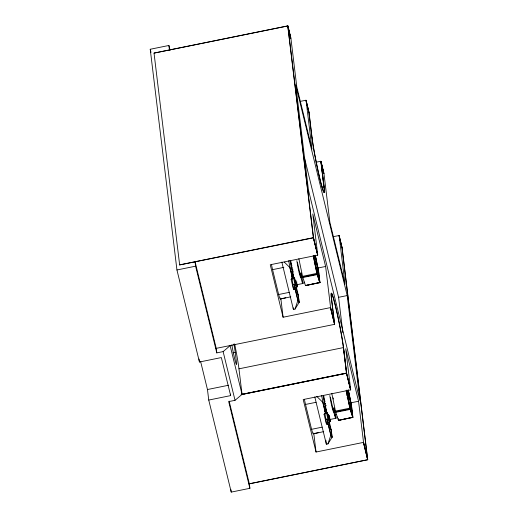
<?xml version="1.0" encoding="UTF-8"?>
<svg xmlns="http://www.w3.org/2000/svg" width="518" height="518" viewBox="0 0 518 518"><rect width="100%" height="100%" fill="white"/><g stroke="black" fill="none" stroke-linecap="round" stroke-linejoin="round"><path stroke-width="0.78" d="M305.536 285.56L319.859 282.414L318.421 270.687L315.229 255.264M352.823 417.443L338.474 420.402L352.803 417.21L351.372 405.523L348.174 390.06M281.844 262.108L293.408 309.421L295.014 309.097L297.967 300.2L295.519 290.184L294.936 285.373A7.802 0.44 78.5 0 0 292.877 274.702A7.802 0.44 78.5 0 0 291.899 272.941A1.735 1.418 -6.9 0 1 291.427 274.242M314.789 396.898L326.353 444.217L327.959 443.887L330.911 434.997L328.464 424.98L327.881 420.163A7.802 0.44 78.5 0 0 325.822 409.498A7.802 0.44 78.5 0 0 324.844 407.737A1.735 1.418 -6.9 0 1 324.43 408.98M297.662 294.813L296.089 287.885M330.601 429.61L329.034 422.682M294.71 289.51L294.205 284.492M327.654 424.307L327.143 419.289M313.61 257.375L314.51 255.4M295.014 309.097L299.177 302.376L298.31 295.202L296.672 288.487A7.802 0.44 78.5 0 1 294.613 277.816M346.853 391.511L347.455 390.196M327.959 443.887L332.122 437.173L331.255 429.998L329.616 423.277A7.802 0.44 78.5 0 1 327.609 413.034M296.043 287.561A1.573 0.9 -13.7 0 0 297.112 286.454L296.943 283.903M299.067 302.629L298.31 295.202A1.735 0.991 -13.7 0 0 297.461 294.535M328.535 414.374L330.18 421.089A1.735 0.991 -13.7 0 1 329.163 422.248A1.573 0.9 -13.7 0 0 330.057 421.244L329.888 418.699M332.012 437.419L331.255 429.998A1.735 0.991 -13.7 0 0 330.257 429.305M296.736 287.179L295.182 280.38M329.681 421.976L328.121 415.171M317.139 274.074L319.833 282.66L317.269 274.566M350.058 408.883L346.141 390.566M297.856 300.446L295.377 290.307A1.573 1.289 -6.9 0 0 293.525 289.361L291.103 279.442A1.573 1.289 -6.9 0 0 292.34 277.875L291.899 272.941M295.377 290.307L295.519 290.184A1.735 1.418 -6.9 0 0 293.486 289.148L292.903 284.337A6.067 0.343 78.5 0 0 291.893 278.645M216.796 352.887L216.265 348.478L195.072 261.771L195.603 266.181L216.796 352.887L223.122 351.599L230.141 345.655L242.048 394.373L235.03 400.317L228.703 401.605L249.896 488.306L231.235 492.1L208.741 400.058L207.465 389.536L200.634 361.583M330.801 435.243L328.321 425.103A1.573 1.289 -6.9 0 0 326.469 424.158L324.048 414.238A1.573 1.289 -6.9 0 0 325.285 412.671L324.844 407.737M328.321 425.103L328.464 424.98A1.735 1.418 -6.9 0 0 326.431 423.944L325.848 419.127A6.067 0.343 78.5 0 0 324.838 413.435M314.225 262.464L315.3 261.933L313.798 255.316M346.762 395.15L347.837 394.612L346.736 390.112M347.17 397.261L348.245 396.723L347.837 394.612M285.806 297.772L280.27 298.996L290.812 296.84M318.751 432.569L313.215 433.793L323.756 431.636M208.741 400.058L230.639 395.61L221.341 357.562L199.443 362.017L176.942 269.975L150.233 49.262L168.894 45.467L170.04 50.155M300.401 101.353L305.898 100.239L308.909 112.542L311.998 138.099A30.581 1.716 78.5 0 0 320.066 179.914A30.581 1.716 78.5 0 0 323.905 186.817L322.325 187.14M316.071 162.225L320.817 161.266L323.808 173.504M241.22 394.451L346.445 373.07L343.363 347.604A30.581 1.716 78.5 0 0 335.301 305.788A30.581 1.716 78.5 0 0 331.462 298.886L334.537 324.352L330.439 307.614L283.093 317.236L270.266 264.75L317.612 255.128L313.39 237.859L179.649 264.905L313.351 237.645L317.715 255.076M333.469 236.655L338.966 235.535L342.01 247.967L367.638 459.77L248.957 483.916M176.942 269.975L195.603 266.181M271.542 264.931A21.238 1.191 78.5 0 0 272.565 269.651L283.819 267.366M317.702 268.071L325.615 266.466L312.788 213.979L317.754 255.005L313.532 237.743L287.846 25.945M302.531 276.34L316.861 273.374L317.042 274.164L302.687 277.039L298.854 258.689M305.49 285.573L302.81 277.499L317.171 274.631M297.235 284.641L302.939 283.482M305.458 285.476L319.8 282.563M305.529 285.606L319.871 282.692M272.565 269.651L278.639 294.515L289.148 292.379M342.845 332.614L338.578 297.313L347.209 295.558L295.746 84.984L308.463 190.08L359.926 400.654L347.209 295.558M215.844 348.433L334.537 324.352M232.912 352.823L235.237 352.35A13.002 0.732 78.5 0 0 233.858 344.062M242.048 394.373L238.96 368.822L343.363 347.604M207.465 389.536L228.58 385.243M241.239 394.554L346.464 373.167M241.258 394.671L346.49 373.284L350.556 389.925L303.211 399.546L316.038 452.033L363.383 442.411L367.618 459.738L248.938 483.851M304.487 399.721A21.238 1.191 78.5 0 0 305.51 404.448L316.012 402.311M350.647 402.868L358.56 401.256L345.733 348.769L350.699 389.801L346.633 373.161L343.551 347.701A30.737 1.722 78.5 0 0 335.444 305.672A30.737 1.722 78.5 0 0 331.585 298.731L334.641 324.294M331.798 393.479L335.463 411.085L349.805 408.171M335.463 411.085L335.619 411.791L349.974 408.916L352.771 417.43L349.967 408.119M335.632 411.829L335.768 412.341L350.116 409.421M334.641 415.106L336.065 414.814M330.18 419.438L335.884 418.279M335.768 412.341L338.403 420.273L352.745 417.359M305.51 404.448L311.583 429.312L322.092 427.175M292.1 278.852L291.64 274.016M318.745 273.167L316.543 264.167L315.151 264.135L316.071 267.884M284.356 262.127L290.035 267.735L292.482 277.752A1.735 1.418 -6.9 0 1 291.122 279.48L291.122 279.48M347.688 396.814L349.08 396.846L351.69 407.964L350.297 407.931M348.096 398.925L349.488 398.964M316.751 396.361L322.979 402.531L325.427 412.548A1.735 1.418 -6.9 0 1 324.067 414.277L324.067 414.277M346.471 373.077L350.66 389.873M315.883 267.605L317.12 268.933L319.321 277.939L318.279 276.955M315.559 267.463L317.12 268.933M316.666 274.054L317.709 275.039L316.932 268.589M348.31 401.91L350.064 403.729L352.266 412.736L350.699 411.26M349.022 402.745L350.064 403.729M319.969 282.498L317.022 273.329M352.913 417.288L351.502 405.38L348.316 390.048M297.967 300.2L299.177 302.376M330.911 434.997L332.122 437.173M319.93 282.394L318.557 270.584L315.332 255.251M302.81 277.499L302.7 277.078M293.46 272.105L293.311 271.581M326.113 405.84L325.964 405.296M292.942 270.221L292.799 269.664M325.595 403.891L325.446 403.321M292.43 268.233L292.281 267.657M325.013 401.579L324.799 400.705M287.911 26.023L290.909 38.267L296.795 86.946L311.959 148.977L306.067 100.298L309.045 112.477L312.101 138.041M358.56 401.256L363.526 442.288L367.722 459.686L342.139 247.902L339.135 235.593L345.027 284.272L329.862 222.241L323.97 173.562L321.011 161.448L324.093 186.914A30.737 1.722 78.5 0 1 320.234 179.973A30.737 1.722 78.5 0 1 312.127 137.943M287.859 25.971L290.851 38.215M306.015 100.239L309.013 112.51M323.918 173.511L320.94 161.305L324.028 186.83M339.083 235.541L342.107 247.934M290.74 38.209L287.749 25.965L154.021 53.101L287.73 25.906L313.351 237.645M304.39 157.459L338.578 297.313M334.66 324.19L330.581 307.491L325.615 266.466M363.526 442.288L367.761 459.615M330.542 307.562L334.628 324.268M348.284 399.676L349.197 403.431M317.709 275.039L316.084 268.382L315.3 261.933M296.322 282.563L297.235 286.292A1.735 0.991 -13.7 0 1 296.063 287.516M289.86 267.735L292.34 277.875M322.805 402.531L325.285 412.671M154.04 53.14L179.649 264.905M150.233 49.262L150.997 52.383M223.122 351.599L235.03 400.317M229.124 401.1L249.359 483.896L249.896 488.306M291.925 266.2L291.64 265.041M324.521 399.546L324.32 398.692M291.375 263.895L291.116 262.775M323.996 397.3L323.705 395.972M290.876 261.7L290.592 260.418M348.277 390.041L351.308 404.584M346.302 390.52L349.915 408.139M313.358 255.724L316.971 273.349M313.196 255.769L316.874 273.426M316.543 264.167L315.358 255.601M321.633 395.545L322.979 402.531M288.688 260.748L290.035 267.735M343.486 347.623L346.568 373.083M320.817 161.266L323.905 186.817M349.08 396.846L348.303 390.397L346.911 390.365L347.429 394.664M349.87 403.38L350.654 409.835L349.028 403.179L348.245 396.723M338.267 418.525L338.461 420.124M314.05 256.287L314.4 259.155M329.791 419.068L330.057 421.244M324.585 408.812L324.877 411.221M325.867 440.209L326.353 444.217M296.846 284.272L297.112 286.454M313.74 433.054L316.038 452.033M293.214 307.815L293.408 309.421M280.795 298.258L283.093 317.236M235.237 352.35L236.422 362.153A13.002 0.732 78.5 0 1 235.25 361.027A13.002 0.732 78.5 0 1 231.87 344.897M230.458 394.107L230.639 395.61M230.944 489.691L231.235 492.1M168.894 45.467L169.431 49.877M199.074 359.006L199.443 362.017M234.654 343.952A30.581 1.716 78.5 0 1 238.96 368.822M313.409 433.268A21.238 1.191 78.5 0 1 311.583 429.312M280.471 298.025A21.238 1.191 78.5 0 1 278.639 294.515M333.352 399.035A11.823 0.66 78.5 0 1 333.119 397.843M333.916 407.647A18.538 0.635 77.6 0 1 335.314 417.573A18.538 0.635 77.6 0 1 330.413 397.325M336.914 416.692A18.538 1.444 79.4 0 1 336.694 418.117M333.948 408.171A12.238 1.101 79.8 0 1 332.912 410.424A12.238 1.101 79.8 0 1 329.817 395.506M329.552 415.481A18.538 1.457 79.4 0 1 327.965 416.466A18.538 1.457 79.4 0 1 323.543 395.856M325.848 419.127A1.735 1.418 -6.9 0 1 327.881 420.163M328.762 422.61A1.735 0.991 -13.7 0 1 329.616 423.277M328.496 414.672A1.735 0.991 -13.7 0 1 327.596 415.501M330.225 429.526A1.573 0.9 -13.7 0 1 331.131 430.154M327.389 412.898A12.218 0.686 78.5 0 1 325.945 409.524A12.218 0.686 78.5 0 1 323.148 396.179M300.971 272.85A18.538 0.635 77.6 0 1 302.37 282.776A18.538 0.635 77.6 0 1 297.468 262.535M303.975 281.896A18.538 1.444 79.4 0 1 303.749 283.327M300.977 273.096A12.238 1.101 79.8 0 1 300 275.731A12.238 1.101 79.8 0 1 296.872 260.709M296.626 280.898A18.538 1.457 79.4 0 1 294.988 281.578A18.538 1.457 79.4 0 1 290.598 261.059M292.903 284.337A1.735 1.418 -6.9 0 1 294.936 285.373M295.817 287.814A1.735 0.991 -13.7 0 1 296.672 288.487M295.506 279.979A1.735 0.991 -13.7 0 1 294.943 280.549M297.481 294.761A1.573 0.9 -13.7 0 1 298.187 295.357M294.444 278.101A12.218 0.686 78.5 0 1 292.884 274.268A12.218 0.686 78.5 0 1 290.028 260.347"/></g></svg>
